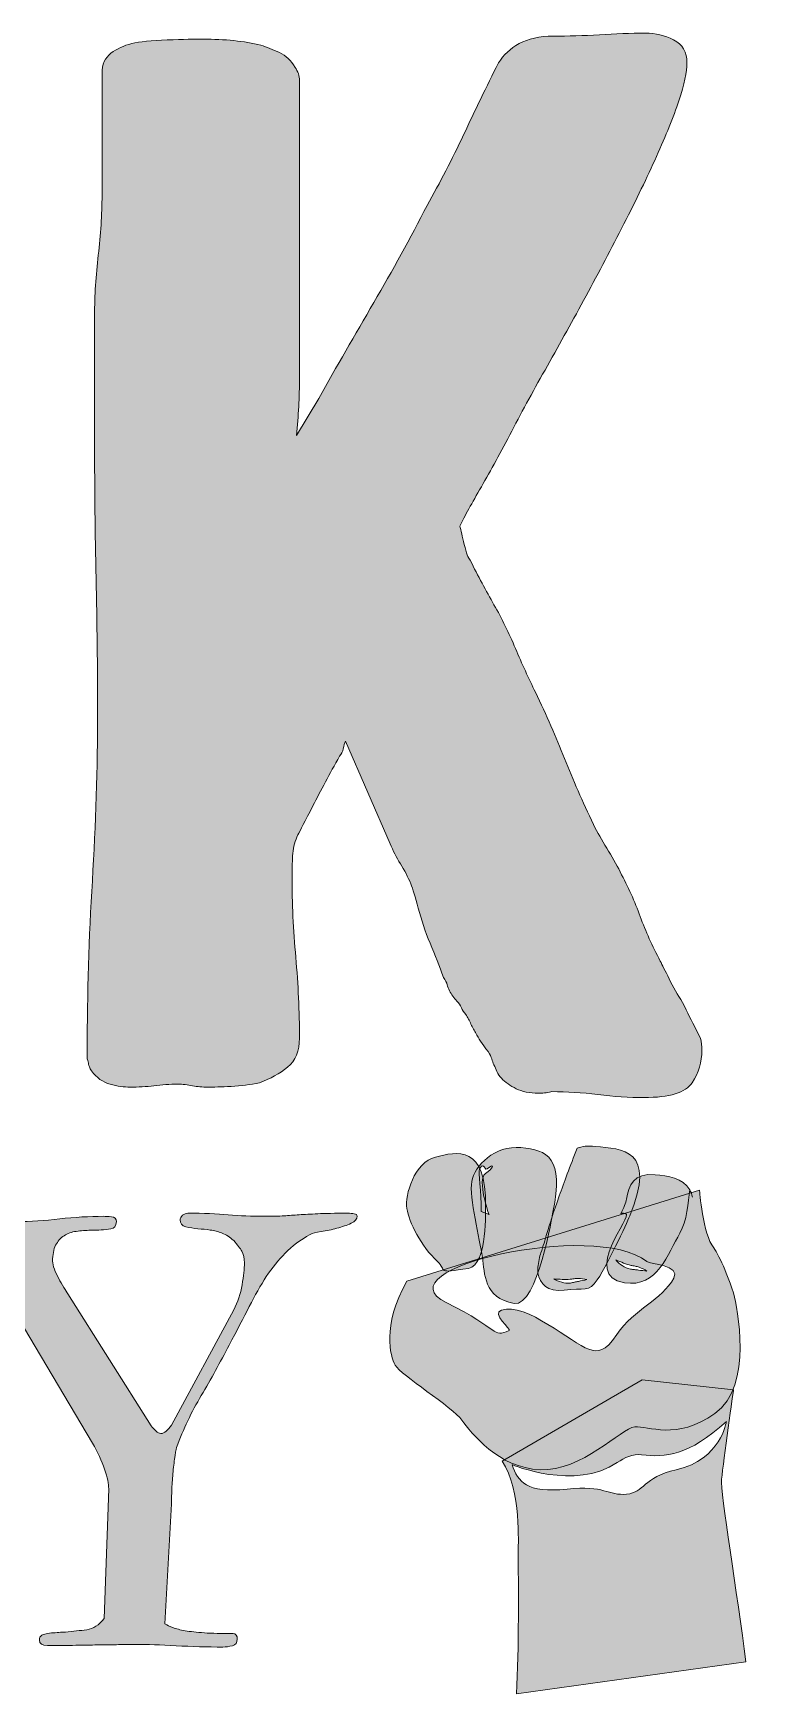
# Model space of a CAD drawing. Header units: inches. Extents: x 97 to 984, y -1026 to -54.
# Drawn here: x 801.2 to 984.4, y -476 to -53.7 of the extents above; entities that cross this region are included whole.
import ezdxf

# ---------------------------------------------------------------- set-up
doc = ezdxf.new("R2010")
doc.units = ezdxf.units.IN
doc.header["$MEASUREMENT"] = 0
doc.layers.add('Layer 1', color=7, linetype='Continuous')

# ---------------------------------------------------------------- blocks, each defined once
blk = doc.blocks.new('block 12')
at = {"layer": 'Layer 1', "lineweight": 0}
for points, knots in [([(959.33, -344), (953.82, -343.46), (952.67, -346.81), (952.02, -350.25), (951.86, -351.08), (951.34, -352.39), (950.63, -353.94), (950.65, -353.91), (950.66, -353.87), (950.68, -353.84), (951.05, -353.8), (951.43, -353.8), (951.81, -353.88), (953.94, -354.3), (940.24, -369.56), (951.54, -371.48), (959.92, -372.9), (962.6, -363.96), (965.62, -358.87), (967.44, -355.8), (967.73, -350.97), (968.12, -347.84), (966.41, -344.77), (962.47, -344.3), (959.33, -344)], [0, 0, 0, 0, 1, 1, 1, 2, 2, 2, 3, 3, 3, 4, 4, 4, 5, 5, 5, 6, 6, 6, 7, 7, 7, 8, 8, 8, 8]), ([(955.12, -368.26), (954.78, -368.22), (954.44, -368.16), (954.09, -368.13), (953.75, -368.09), (953.44, -368.07), (953.02, -368), (952.26, -367.84), (951.58, -367.52), (950.96, -367.12), (950.35, -366.72), (949.79, -366.25), (949.33, -365.67), (950.01, -365.93), (950.66, -366.21), (951.3, -366.47), (951.94, -366.72), (952.58, -366.94), (953.2, -367.08), (953.49, -367.13), (953.88, -367.17), (954.24, -367.25), (954.59, -367.34), (954.95, -367.42), (955.29, -367.54), (955.98, -367.78), (956.64, -368.08), (957.24, -368.5), (956.51, -368.44), (955.81, -368.35), (955.12, -368.26)], [0, 0, 0, 0, 1, 1, 1, 2, 2, 2, 3, 3, 3, 4, 4, 4, 5, 5, 5, 6, 6, 6, 7, 7, 7, 8, 8, 8, 9, 9, 9, 10, 10, 10, 10])]:
    blk.add_open_spline(points, degree=3, knots=knots, dxfattribs=at)
blk = doc.blocks.new('block 11')
at = {"layer": 'Layer 1', "true_color": 0x1f9d48}
h = blk.add_hatch(color=114, dxfattribs=at)
h.dxf.hatch_style = 2
edge = h.paths.add_edge_path()
edge.add_spline(control_points=[(959.33, -344), (953.82, -343.46), (952.67, -346.81), (952.02, -350.25), (951.86, -351.08), (951.34, -352.39), (950.63, -353.94), (950.65, -353.91), (950.66, -353.87), (950.68, -353.84), (951.05, -353.8), (951.43, -353.8), (951.81, -353.88), (953.94, -354.3), (940.24, -369.56), (951.54, -371.48), (959.92, -372.9), (962.6, -363.96), (965.62, -358.87), (967.44, -355.8), (967.73, -350.97), (968.12, -347.84), (966.41, -344.77), (962.47, -344.3), (959.33, -344)], knot_values=[0, 0, 0, 0, 1, 1, 1, 2, 2, 2, 3, 3, 3, 4, 4, 4, 5, 5, 5, 6, 6, 6, 7, 7, 7, 8, 8, 8, 8], degree=3, periodic=1)
edge = h.paths.add_edge_path()
edge.add_spline(control_points=[(955.12, -368.26), (954.78, -368.22), (954.44, -368.16), (954.09, -368.13), (953.75, -368.09), (953.44, -368.07), (953.02, -368), (952.26, -367.84), (951.58, -367.52), (950.96, -367.12), (950.35, -366.72), (949.79, -366.25), (949.33, -365.67), (950.01, -365.93), (950.66, -366.21), (951.3, -366.47), (951.94, -366.72), (952.58, -366.94), (953.2, -367.08), (953.49, -367.13), (953.88, -367.17), (954.24, -367.25), (954.59, -367.34), (954.95, -367.42), (955.29, -367.54), (955.98, -367.78), (956.64, -368.08), (957.24, -368.5), (956.51, -368.44), (955.81, -368.35), (955.12, -368.26)], knot_values=[0, 0, 0, 0, 1, 1, 1, 2, 2, 2, 3, 3, 3, 4, 4, 4, 5, 5, 5, 6, 6, 6, 7, 7, 7, 8, 8, 8, 9, 9, 9, 10, 10, 10, 10], degree=3, periodic=1)
edge = h.paths.add_edge_path()
edge.add_spline(control_points=[(968.81, -349.76), (968.67, -349.03), (968.43, -348.39), (968.12, -347.84), (968.43, -348.39), (968.67, -349.03), (968.81, -349.76)], knot_values=[0, 0, 0, 0, 1, 1, 1, 2, 2, 2, 2], degree=3, periodic=1)
at = {"layer": 'Layer 1', "lineweight": 0}
blk.add_open_spline([(968.81, -349.76), (968.67, -349.03), (968.43, -348.39), (968.12, -347.84), (968.43, -348.39), (968.67, -349.03), (968.81, -349.76)], degree=3, knots=[0, 0, 0, 0, 1, 1, 1, 2, 2, 2, 2], dxfattribs=at)
at = {"layer": 'Layer 1'}
blk.add_blockref('block 12', (0, 0), dxfattribs=at)
blk = doc.blocks.new('block 10')
at = {"layer": 'Layer 1'}
blk.add_blockref('block 11', (0, 0), dxfattribs=at)
blk = doc.blocks.new('block 9')
at = {"layer": 'Layer 1', "true_color": 0x1f9d48}
h = blk.add_hatch(color=114, dxfattribs=at)
h.dxf.hatch_style = 2
edge = h.paths.add_edge_path()
edge.add_spline(control_points=[(916.16, -352.15), (916.16, -352.15), (916.83, -367.01), (911.86, -367.82), (903.46, -369.18), (906.53, -368.44), (903.96, -366.06), (899.78, -362.17), (896.76, -356.07), (896.2, -352.61), (895.64, -349.15), (898.1, -340.88), (903.46, -339.51), (908.81, -338.13), (916.64, -336.35), (916.16, -352.15)], knot_values=[0, 0, 0, 0, 1, 1, 1, 2, 2, 2, 3, 3, 3, 4, 4, 4, 5, 5, 5, 5], degree=3, periodic=1)
h = blk.add_hatch(color=114, dxfattribs=at)
h.dxf.hatch_style = 2
edge = h.paths.add_edge_path()
edge.add_spline(control_points=[(915.44, -365.08), (916.02, -369.13), (915.62, -375.29), (923.5, -376.72), (929.41, -377.8), (933.31, -353.57), (933.31, -353.57), (936.3, -339.64), (931.94, -337.74), (925.21, -337.11), (918.47, -336.48), (913.42, -341.71), (912.69, -345.75), (911.96, -349.78), (914.77, -360.37), (915.44, -365.08)], knot_values=[0, 0, 0, 0, 1, 1, 1, 2, 2, 2, 3, 3, 3, 4, 4, 4, 5, 5, 5, 5], degree=3, periodic=1)
edge = h.paths.add_edge_path()
edge.add_spline(control_points=[(915.08, -353.33), (915.18, -348.24), (914.36, -343.35), (914.66, -342.63), (914.97, -341.91), (915.44, -341.37), (915.86, -341.99), (916.28, -342.61), (916.06, -342.91), (917.22, -342.07), (918.39, -341.23), (918.19, -342.34), (916.16, -343.74), (913.97, -345.25), (917.1, -354.16), (917.1, -354.16), (917.1, -354.16), (915.08, -353.33), (915.08, -353.33)], knot_values=[0, 0, 0, 0, 1, 1, 1, 2, 2, 2, 3, 3, 3, 4, 4, 4, 5, 5, 5, 6, 6, 6, 6], degree=3, periodic=1)
h = blk.add_hatch(color=114, dxfattribs=at)
h.dxf.hatch_style = 2
edge = h.paths.add_edge_path()
edge.add_spline(control_points=[(929.49, -368.99), (930.08, -371.72), (931.87, -373.92), (936.18, -373.36), (941.26, -372.7), (942.47, -374), (944.62, -370.77), (947.71, -366.09), (952.87, -354.5), (952.87, -354.5), (959.88, -337.35), (950.85, -337.49), (944.11, -336.81), (942.18, -336.61), (940.7, -336.8), (939.54, -337.26), (937.67, -341.88), (936.14, -345.98), (934.94, -349.38), (931.75, -358.38), (931.52, -360.43), (930.27, -363.88), (930.11, -364.33), (929.92, -364.82), (929.81, -365.55), (929.58, -367.02), (929.4, -368.28), (929.49, -368.99)], knot_values=[0, 0, 0, 0, 1, 1, 1, 2, 2, 2, 3, 3, 3, 4, 4, 4, 5, 5, 5, 6, 6, 6, 7, 7, 7, 8, 8, 8, 9, 9, 9, 9], degree=3, periodic=1)
edge = h.paths.add_edge_path()
edge.add_spline(control_points=[(933.55, -370.5), (934.29, -370.53), (934.99, -370.59), (935.68, -370.63), (936.37, -370.67), (937.04, -370.68), (937.68, -370.61), (937.96, -370.57), (938.35, -370.49), (938.71, -370.45), (939.08, -370.42), (939.44, -370.39), (939.8, -370.4), (940.53, -370.4), (941.25, -370.48), (941.96, -370.69), (941.25, -370.87), (940.55, -371), (939.87, -371.13), (939.53, -371.2), (939.19, -371.25), (938.85, -371.33), (938.51, -371.4), (938.21, -371.48), (937.79, -371.55), (937.02, -371.64), (936.27, -371.54), (935.56, -371.36), (934.85, -371.17), (934.17, -370.9), (933.55, -370.5)], knot_values=[0, 0, 0, 0, 1, 1, 1, 2, 2, 2, 3, 3, 3, 4, 4, 4, 5, 5, 5, 6, 6, 6, 7, 7, 7, 8, 8, 8, 9, 9, 9, 10, 10, 10, 10], degree=3, periodic=1)
at = {"layer": 'Layer 1', "true_color": 0xea2625}
h = blk.add_hatch(color=20, dxfattribs=at)
h.dxf.hatch_style = 2
edge = h.paths.add_edge_path()
edge.add_spline(control_points=[(893.24, -392.47), (894.48, -394.86), (907.87, -403.11), (910.2, -406.4), (912.54, -409.69), (919.45, -418.57), (930.06, -419.04), (940.67, -419.51), (950.65, -408.47), (954.14, -408.12), (957.63, -407.78), (964.65, -411.74), (974.53, -404.74), (984.4, -397.73), (980.09, -377.33), (979.3, -374.39), (978.51, -371.45), (975.77, -364.57), (974.21, -362.61), (971.46, -359.18), (970.61, -347.94), (970.61, -347.94), (970.61, -347.94), (896.17, -371.05), (896.17, -371.05), (889.77, -382.75), (892, -390.07), (893.24, -392.47)], knot_values=[0, 0, 0, 0, 1, 1, 1, 2, 2, 2, 3, 3, 3, 4, 4, 4, 5, 5, 5, 6, 6, 6, 7, 7, 7, 8, 8, 8, 9, 9, 9, 9], degree=3, periodic=1)
edge = h.paths.add_edge_path()
edge.add_spline(control_points=[(957.19, -366.05), (958.17, -366.84), (965.82, -366.97), (964.06, -370.28), (961.05, -375.94), (954.05, -378.01), (949.57, -384.66), (946.59, -389.09), (944.85, -389.21), (942.48, -388.41), (938.08, -386.93), (926.46, -376.31), (920.3, -378.42), (917.53, -379.37), (922.87, -383.33), (922.2, -383.62), (917.79, -385.58), (920.26, -383.44), (906.23, -376.53), (888.72, -367.91), (944.14, -355.61), (957.19, -366.05)], knot_values=[0, 0, 0, 0, 1, 1, 1, 2, 2, 2, 3, 3, 3, 4, 4, 4, 5, 5, 5, 6, 6, 6, 7, 7, 7, 7], degree=3, periodic=1)
at = {"layer": 'Layer 1', "true_color": 0xfccf0c}
h = blk.add_hatch(color=40, dxfattribs=at)
h.dxf.hatch_style = 2
edge = h.paths.add_edge_path()
edge.add_spline(control_points=[(924.04, -476), (924.04, -476), (982.4, -467.84), (982.4, -467.84), (980.31, -451.1), (975.83, -424.48), (976.2, -421.45), (976.75, -416.87), (979.25, -398.69), (979.25, -398.69), (979.25, -398.69), (956.01, -396.14), (956.01, -396.14), (956.01, -396.14), (920.45, -416.85), (920.45, -416.85), (925.32, -424.02), (924.5, -438.98), (924.5, -438.98), (924.56, -448.27), (924.73, -464.55), (924.04, -476)], knot_values=[0, 0, 0, 0, 1, 1, 1, 2, 2, 2, 3, 3, 3, 4, 4, 4, 5, 5, 5, 6, 6, 6, 7, 7, 7, 7], degree=3, periodic=1)
edge = h.paths.add_edge_path()
edge.add_spline(control_points=[(922.95, -417.74), (922.95, -417.74), (939.05, -424.49), (949.68, -417.2), (951.56, -415.92), (953.63, -414.93), (955.88, -415.22), (961.91, -415.97), (967.8, -415.5), (977.43, -406.74), (977.43, -406.74), (976.11, -416.43), (964.71, -419.04), (956.05, -421.02), (956.68, -424.81), (952.07, -425.25), (947.46, -425.69), (946.37, -422.89), (936.99, -423.93), (926.48, -425.08), (924.55, -422.1), (922.95, -417.74)], knot_values=[0, 0, 0, 0, 1, 1, 1, 2, 2, 2, 3, 3, 3, 4, 4, 4, 5, 5, 5, 6, 6, 6, 7, 7, 7, 7], degree=3, periodic=1)
at = {"layer": 'Layer 1', "lineweight": 0}
for points, knots in [([(916.16, -352.15), (916.16, -352.15), (916.83, -367.01), (911.86, -367.82), (903.46, -369.18), (906.53, -368.44), (903.96, -366.06), (899.78, -362.17), (896.76, -356.07), (896.2, -352.61), (895.64, -349.15), (898.1, -340.88), (903.46, -339.51), (908.81, -338.13), (916.64, -336.35), (916.16, -352.15)], [0, 0, 0, 0, 1, 1, 1, 2, 2, 2, 3, 3, 3, 4, 4, 4, 5, 5, 5, 5]), ([(915.44, -365.08), (916.02, -369.13), (915.62, -375.29), (923.5, -376.72), (929.41, -377.8), (933.31, -353.57), (933.31, -353.57), (936.3, -339.64), (931.94, -337.74), (925.21, -337.11), (918.47, -336.48), (913.42, -341.71), (912.69, -345.75), (911.96, -349.78), (914.77, -360.37), (915.44, -365.08)], [0, 0, 0, 0, 1, 1, 1, 2, 2, 2, 3, 3, 3, 4, 4, 4, 5, 5, 5, 5]), ([(929.49, -368.99), (930.08, -371.72), (931.87, -373.92), (936.18, -373.36), (941.26, -372.7), (942.47, -374), (944.62, -370.77), (947.71, -366.09), (952.87, -354.5), (952.87, -354.5), (959.88, -337.35), (950.85, -337.49), (944.11, -336.81), (942.18, -336.61), (940.7, -336.8), (939.54, -337.26), (937.67, -341.88), (936.14, -345.98), (934.94, -349.38), (931.75, -358.38), (931.52, -360.43), (930.27, -363.88), (930.11, -364.33), (929.92, -364.82), (929.81, -365.55), (929.58, -367.02), (929.4, -368.28), (929.49, -368.99)], [0, 0, 0, 0, 1, 1, 1, 2, 2, 2, 3, 3, 3, 4, 4, 4, 5, 5, 5, 6, 6, 6, 7, 7, 7, 8, 8, 8, 9, 9, 9, 9]), ([(915.08, -353.33), (915.18, -348.24), (914.36, -343.35), (914.66, -342.63), (914.97, -341.91), (915.44, -341.37), (915.86, -341.99), (916.28, -342.61), (916.06, -342.91), (917.22, -342.07), (918.39, -341.23), (918.19, -342.34), (916.16, -343.74), (913.97, -345.25), (917.1, -354.16), (917.1, -354.16), (917.1, -354.16), (915.08, -353.33), (915.08, -353.33)], [0, 0, 0, 0, 1, 1, 1, 2, 2, 2, 3, 3, 3, 4, 4, 4, 5, 5, 5, 6, 6, 6, 6]), ([(893.24, -392.47), (894.48, -394.86), (907.87, -403.11), (910.2, -406.4), (912.54, -409.69), (919.45, -418.57), (930.06, -419.04), (940.67, -419.51), (950.65, -408.47), (954.14, -408.12), (957.63, -407.78), (964.65, -411.74), (974.53, -404.74), (984.4, -397.73), (980.09, -377.33), (979.3, -374.39), (978.51, -371.45), (975.77, -364.57), (974.21, -362.61), (971.46, -359.18), (970.61, -347.94), (970.61, -347.94), (970.61, -347.94), (896.17, -371.05), (896.17, -371.05), (889.77, -382.75), (892, -390.07), (893.24, -392.47)], [0, 0, 0, 0, 1, 1, 1, 2, 2, 2, 3, 3, 3, 4, 4, 4, 5, 5, 5, 6, 6, 6, 7, 7, 7, 8, 8, 8, 9, 9, 9, 9]), ([(957.19, -366.05), (958.17, -366.84), (965.82, -366.97), (964.06, -370.28), (961.05, -375.94), (954.05, -378.01), (949.57, -384.66), (946.59, -389.09), (944.85, -389.21), (942.48, -388.41), (938.08, -386.93), (926.46, -376.31), (920.3, -378.42), (917.53, -379.37), (922.87, -383.33), (922.2, -383.62), (917.79, -385.58), (920.26, -383.44), (906.23, -376.53), (888.72, -367.91), (944.14, -355.61), (957.19, -366.05)], [0, 0, 0, 0, 1, 1, 1, 2, 2, 2, 3, 3, 3, 4, 4, 4, 5, 5, 5, 6, 6, 6, 7, 7, 7, 7]), ([(933.55, -370.5), (934.29, -370.53), (934.99, -370.59), (935.68, -370.63), (936.37, -370.67), (937.04, -370.68), (937.68, -370.61), (937.96, -370.57), (938.35, -370.49), (938.71, -370.45), (939.08, -370.42), (939.44, -370.39), (939.8, -370.4), (940.53, -370.4), (941.25, -370.48), (941.96, -370.69), (941.25, -370.87), (940.55, -371), (939.87, -371.13), (939.53, -371.2), (939.19, -371.25), (938.85, -371.33), (938.51, -371.4), (938.21, -371.48), (937.79, -371.55), (937.02, -371.64), (936.27, -371.54), (935.56, -371.36), (934.85, -371.17), (934.17, -370.9), (933.55, -370.5)], [0, 0, 0, 0, 1, 1, 1, 2, 2, 2, 3, 3, 3, 4, 4, 4, 5, 5, 5, 6, 6, 6, 7, 7, 7, 8, 8, 8, 9, 9, 9, 10, 10, 10, 10]), ([(924.04, -476), (924.04, -476), (982.4, -467.84), (982.4, -467.84), (980.31, -451.1), (975.83, -424.48), (976.2, -421.45), (976.75, -416.87), (979.25, -398.69), (979.25, -398.69), (979.25, -398.69), (956.01, -396.14), (956.01, -396.14), (956.01, -396.14), (920.45, -416.85), (920.45, -416.85), (925.32, -424.02), (924.5, -438.98), (924.5, -438.98), (924.56, -448.27), (924.73, -464.55), (924.04, -476)], [0, 0, 0, 0, 1, 1, 1, 2, 2, 2, 3, 3, 3, 4, 4, 4, 5, 5, 5, 6, 6, 6, 7, 7, 7, 7]), ([(922.95, -417.74), (922.95, -417.74), (939.05, -424.49), (949.68, -417.2), (951.56, -415.92), (953.63, -414.93), (955.88, -415.22), (961.91, -415.97), (967.8, -415.5), (977.43, -406.74), (977.43, -406.74), (976.11, -416.43), (964.71, -419.04), (956.05, -421.02), (956.68, -424.81), (952.07, -425.25), (947.46, -425.69), (946.37, -422.89), (936.99, -423.93), (926.48, -425.08), (924.55, -422.1), (922.95, -417.74)], [0, 0, 0, 0, 1, 1, 1, 2, 2, 2, 3, 3, 3, 4, 4, 4, 5, 5, 5, 6, 6, 6, 7, 7, 7, 7])]:
    blk.add_open_spline(points, degree=3, knots=knots, dxfattribs=at)
at = {"layer": 'Layer 1'}
blk.add_blockref('block 10', (0, 0), dxfattribs=at)
blk = doc.blocks.new('block 13')
at = {"layer": 'Layer 1', "true_color": 0xea2625}
h = blk.add_hatch(color=20, dxfattribs=at)
h.dxf.hatch_style = 2
edge = h.paths.add_edge_path()
edge.add_spline(control_points=[(909.67, -179.06), (909.92, -180.07), (910.29, -181.65), (910.8, -183.78), (911.3, -185.92), (911.8, -187.24), (912.31, -187.75), (913.31, -189.76), (914.32, -191.71), (915.33, -193.6), (916.33, -195.48), (917.34, -197.31), (918.35, -199.07), (920.36, -202.6), (922.18, -206.31), (923.82, -210.21), (925.46, -214.11), (927.16, -217.82), (928.92, -221.34), (931.69, -227.13), (934.14, -232.73), (936.28, -238.14), (938.42, -243.56), (940.87, -249.15), (943.64, -254.94), (944.64, -256.95), (945.78, -258.97), (947.04, -260.98), (948.29, -262.99), (949.43, -265.01), (950.44, -267.02), (952.45, -270.79), (954.15, -274.57), (955.53, -278.34), (956.91, -282.12), (958.61, -285.89), (960.63, -289.67), (961.13, -290.68), (961.88, -292.18), (962.89, -294.2), (963.89, -296.21), (965.03, -298.22), (966.29, -300.24), (967.55, -302.75), (968.68, -305.02), (969.69, -307.03), (969.69, -307.03), (970.82, -309.3), (970.82, -309.3), (971.07, -310.3), (971.2, -311.31), (971.2, -312.31), (971.2, -315.34), (970.38, -318.11), (968.74, -320.62), (967.1, -323.14), (963.02, -324.39), (956.48, -324.39), (952.7, -324.39), (948.8, -324.15), (944.77, -323.64), (940.75, -323.14), (936.85, -322.88), (933.07, -322.88), (932.32, -323.14), (931.18, -323.26), (929.67, -323.26), (927.41, -323.26), (925.52, -322.88), (924.01, -322.13), (922.5, -321.38), (921.24, -320.5), (920.24, -319.49), (919.73, -318.99), (919.35, -318.42), (919.1, -317.79), (918.85, -317.16), (918.6, -316.6), (918.35, -316.09), (918.1, -315.59), (917.91, -315.09), (917.78, -314.58), (917.65, -314.08), (917.34, -313.45), (916.84, -312.69), (915.33, -310.68), (914.32, -309.17), (913.82, -308.16), (913.31, -307.41), (912.88, -306.59), (912.5, -305.71), (912.12, -304.83), (911.68, -304.01), (911.18, -303.26), (910.67, -302.75), (910.29, -302.19), (910.05, -301.56), (909.79, -300.93), (909.41, -300.37), (908.91, -299.86), (908.16, -299.1), (907.53, -298.22), (907.03, -297.22), (906.77, -296.72), (906.58, -296.21), (906.46, -295.71), (906.33, -295.2), (906.02, -294.57), (905.51, -293.82), (904.51, -291.05), (903.37, -288.16), (902.12, -285.14), (900.86, -282.12), (899.85, -279.16), (899.1, -276.27), (898.34, -273.38), (897.71, -271.3), (897.21, -270.04), (896.46, -268.28), (895.57, -266.58), (894.57, -264.94), (893.56, -263.31), (892.68, -261.61), (891.93, -259.84), (891.93, -259.84), (880.6, -233.8), (880.6, -233.8), (880.35, -234.31), (880.16, -234.93), (880.04, -235.69), (879.91, -236.44), (879.59, -237.07), (879.09, -237.57), (876.57, -242.1), (874.31, -246.32), (872.3, -250.22), (870.28, -254.12), (869.02, -256.58), (868.52, -257.58), (867.77, -259.09), (867.33, -260.67), (867.2, -262.3), (867.07, -263.94), (867.01, -265.88), (867.01, -268.15), (867.01, -274.94), (867.33, -281.8), (867.96, -288.72), (868.58, -295.65), (868.9, -302.5), (868.9, -309.3), (868.9, -312.57), (867.89, -315.02), (865.88, -316.66), (863.86, -318.3), (861.47, -319.62), (858.71, -320.62), (856.44, -321.13), (854.05, -321.44), (851.54, -321.56), (849.02, -321.69), (847, -321.75), (845.5, -321.75), (844.23, -321.75), (842.98, -321.63), (841.72, -321.38), (840.46, -321.13), (839.2, -321), (837.95, -321), (835.93, -321), (833.92, -321.13), (831.91, -321.38), (829.89, -321.63), (827.88, -321.75), (825.87, -321.75), (824.36, -321.75), (822.66, -321.5), (820.77, -321), (818.88, -320.5), (817.31, -319.36), (816.05, -317.6), (815.54, -316.84), (815.3, -316.28), (815.3, -315.9), (815.3, -315.52), (815.17, -315.09), (814.92, -314.58), (814.92, -314.58), (814.92, -312.31), (814.92, -312.31), (814.92, -297.97), (815.36, -283.63), (816.24, -269.28), (817.12, -254.94), (817.56, -240.59), (817.56, -226.25), (817.56, -214.93), (817.43, -203.6), (817.19, -192.28), (816.93, -180.95), (816.81, -169.63), (816.81, -158.3), (816.81, -158.3), (816.81, -125.46), (816.81, -125.46), (816.81, -120.43), (817.12, -115.34), (817.75, -110.17), (818.38, -105.02), (818.7, -99.92), (818.7, -94.89), (818.7, -94.89), (818.7, -66.95), (818.7, -66.95), (818.7, -66.95), (818.7, -63.93), (818.7, -63.93), (818.7, -61.67), (819.45, -59.97), (820.96, -58.84), (822.47, -57.7), (824.23, -56.89), (826.24, -56.38), (828.26, -55.88), (831.27, -55.57), (835.3, -55.44), (839.33, -55.31), (842.35, -55.25), (844.36, -55.25), (849.9, -55.25), (854.8, -55.76), (859.08, -56.76), (860.6, -57.27), (862.16, -57.89), (863.8, -58.65), (865.44, -59.4), (866.76, -60.66), (867.77, -62.42), (868.52, -63.43), (868.9, -64.56), (868.9, -65.82), (868.9, -65.82), (868.9, -68.46), (868.9, -68.46), (868.9, -68.46), (868.9, -141.32), (868.9, -141.32), (868.9, -143.83), (868.83, -146.29), (868.71, -148.68), (868.58, -151.07), (868.39, -153.53), (868.14, -156.04), (868.14, -156.04), (873.81, -146.6), (873.81, -146.6), (878.34, -138.55), (882.99, -130.43), (887.78, -122.25), (892.55, -114.08), (897.08, -105.83), (901.36, -97.53), (904.63, -91.74), (907.72, -85.77), (910.61, -79.6), (913.5, -73.43), (916.46, -67.33), (919.48, -61.29), (920.74, -59.28), (922.5, -57.65), (924.77, -56.38), (927.03, -55.13), (929.92, -54.5), (933.45, -54.5), (937.22, -54.5), (941.12, -54.37), (945.15, -54.12), (949.17, -53.87), (953.08, -53.74), (956.85, -53.74), (959.37, -53.74), (961.76, -54.31), (964.02, -55.44), (966.29, -56.57), (967.42, -58.52), (967.42, -61.29), (967.42, -63.56), (966.73, -66.76), (965.35, -70.92), (963.96, -75.07), (962.07, -79.79), (959.68, -85.07), (957.29, -90.36), (954.52, -96.08), (951.38, -102.25), (948.23, -108.42), (945.02, -114.51), (941.75, -120.55), (938.48, -126.59), (935.21, -132.51), (931.94, -138.3), (928.67, -144.09), (925.65, -149.62), (922.88, -154.91), (920.11, -160.19), (917.53, -164.91), (915.14, -169.06), (912.75, -173.21), (910.92, -176.55), (909.67, -179.06)], knot_values=[0, 0, 0, 0, 1, 1, 1, 2, 2, 2, 3, 3, 3, 4, 4, 4, 5, 5, 5, 6, 6, 6, 7, 7, 7, 8, 8, 8, 9, 9, 9, 10, 10, 10, 11, 11, 11, 12, 12, 12, 13, 13, 13, 14, 14, 14, 15, 15, 15, 16, 16, 16, 17, 17, 17, 18, 18, 18, 19, 19, 19, 20, 20, 20, 21, 21, 21, 22, 22, 22, 23, 23, 23, 24, 24, 24, 25, 25, 25, 26, 26, 26, 27, 27, 27, 28, 28, 28, 29, 29, 29, 30, 30, 30, 31, 31, 31, 32, 32, 32, 33, 33, 33, 34, 34, 34, 35, 35, 35, 36, 36, 36, 37, 37, 37, 38, 38, 38, 39, 39, 39, 40, 40, 40, 41, 41, 41, 42, 42, 42, 43, 43, 43, 44, 44, 44, 45, 45, 45, 46, 46, 46, 47, 47, 47, 48, 48, 48, 49, 49, 49, 50, 50, 50, 51, 51, 51, 52, 52, 52, 53, 53, 53, 54, 54, 54, 55, 55, 55, 56, 56, 56, 57, 57, 57, 58, 58, 58, 59, 59, 59, 60, 60, 60, 61, 61, 61, 62, 62, 62, 63, 63, 63, 64, 64, 64, 65, 65, 65, 66, 66, 66, 67, 67, 67, 68, 68, 68, 69, 69, 69, 70, 70, 70, 71, 71, 71, 72, 72, 72, 73, 73, 73, 74, 74, 74, 75, 75, 75, 76, 76, 76, 77, 77, 77, 78, 78, 78, 79, 79, 79, 80, 80, 80, 81, 81, 81, 82, 82, 82, 83, 83, 83, 84, 84, 84, 85, 85, 85, 86, 86, 86, 87, 87, 87, 88, 88, 88, 89, 89, 89, 90, 90, 90, 91, 91, 91, 92, 92, 92, 93, 93, 93, 94, 94, 94, 95, 95, 95, 96, 96, 96, 97, 97, 97, 98, 98, 98, 99, 99, 99, 100, 100, 100, 101, 101, 101, 102, 102, 102, 103, 103, 103, 103], degree=3, periodic=1)
at = {"layer": 'Layer 1', "lineweight": 0}
blk.add_open_spline([(909.67, -179.06), (909.92, -180.07), (910.29, -181.65), (910.8, -183.78), (911.3, -185.92), (911.8, -187.24), (912.31, -187.75), (913.31, -189.76), (914.32, -191.71), (915.33, -193.6), (916.33, -195.48), (917.34, -197.31), (918.35, -199.07), (920.36, -202.6), (922.18, -206.31), (923.82, -210.21), (925.46, -214.11), (927.16, -217.82), (928.92, -221.34), (931.69, -227.13), (934.14, -232.73), (936.28, -238.14), (938.42, -243.56), (940.87, -249.15), (943.64, -254.94), (944.64, -256.95), (945.78, -258.97), (947.04, -260.98), (948.29, -262.99), (949.43, -265.01), (950.44, -267.02), (952.45, -270.79), (954.15, -274.57), (955.53, -278.34), (956.91, -282.12), (958.61, -285.89), (960.63, -289.67), (961.13, -290.68), (961.88, -292.18), (962.89, -294.2), (963.89, -296.21), (965.03, -298.22), (966.29, -300.24), (967.55, -302.75), (968.68, -305.02), (969.69, -307.03), (969.69, -307.03), (970.82, -309.3), (970.82, -309.3), (971.07, -310.3), (971.2, -311.31), (971.2, -312.31), (971.2, -315.34), (970.38, -318.11), (968.74, -320.62), (967.1, -323.14), (963.02, -324.39), (956.48, -324.39), (952.7, -324.39), (948.8, -324.15), (944.77, -323.64), (940.75, -323.14), (936.85, -322.88), (933.07, -322.88), (932.32, -323.14), (931.18, -323.26), (929.67, -323.26), (927.41, -323.26), (925.52, -322.88), (924.01, -322.13), (922.5, -321.38), (921.24, -320.5), (920.24, -319.49), (919.73, -318.99), (919.35, -318.42), (919.1, -317.79), (918.85, -317.16), (918.6, -316.6), (918.35, -316.09), (918.1, -315.59), (917.91, -315.09), (917.78, -314.58), (917.65, -314.08), (917.34, -313.45), (916.84, -312.69), (915.33, -310.68), (914.32, -309.17), (913.82, -308.16), (913.31, -307.41), (912.88, -306.59), (912.5, -305.71), (912.12, -304.83), (911.68, -304.01), (911.18, -303.26), (910.67, -302.75), (910.29, -302.19), (910.05, -301.56), (909.79, -300.93), (909.41, -300.37), (908.91, -299.86), (908.16, -299.1), (907.53, -298.22), (907.03, -297.22), (906.77, -296.72), (906.58, -296.21), (906.46, -295.71), (906.33, -295.2), (906.02, -294.57), (905.51, -293.82), (904.51, -291.05), (903.37, -288.16), (902.12, -285.14), (900.86, -282.12), (899.85, -279.16), (899.1, -276.27), (898.34, -273.38), (897.71, -271.3), (897.21, -270.04), (896.46, -268.28), (895.57, -266.58), (894.57, -264.94), (893.56, -263.31), (892.68, -261.61), (891.93, -259.84), (891.93, -259.84), (880.6, -233.8), (880.6, -233.8), (880.35, -234.31), (880.16, -234.93), (880.04, -235.69), (879.91, -236.44), (879.59, -237.07), (879.09, -237.57), (876.57, -242.1), (874.31, -246.32), (872.3, -250.22), (870.28, -254.12), (869.02, -256.58), (868.52, -257.58), (867.77, -259.09), (867.33, -260.67), (867.2, -262.3), (867.07, -263.94), (867.01, -265.88), (867.01, -268.15), (867.01, -274.94), (867.33, -281.8), (867.96, -288.72), (868.58, -295.65), (868.9, -302.5), (868.9, -309.3), (868.9, -312.57), (867.89, -315.02), (865.88, -316.66), (863.86, -318.3), (861.47, -319.62), (858.71, -320.62), (856.44, -321.13), (854.05, -321.44), (851.54, -321.56), (849.02, -321.69), (847, -321.75), (845.5, -321.75), (844.23, -321.75), (842.98, -321.63), (841.72, -321.38), (840.46, -321.13), (839.2, -321), (837.95, -321), (835.93, -321), (833.92, -321.13), (831.91, -321.38), (829.89, -321.63), (827.88, -321.75), (825.87, -321.75), (824.36, -321.75), (822.66, -321.5), (820.77, -321), (818.88, -320.5), (817.31, -319.36), (816.05, -317.6), (815.54, -316.84), (815.3, -316.28), (815.3, -315.9), (815.3, -315.52), (815.17, -315.09), (814.92, -314.58), (814.92, -314.58), (814.92, -312.31), (814.92, -312.31), (814.92, -297.97), (815.36, -283.63), (816.24, -269.28), (817.12, -254.94), (817.56, -240.59), (817.56, -226.25), (817.56, -214.93), (817.43, -203.6), (817.19, -192.28), (816.93, -180.95), (816.81, -169.63), (816.81, -158.3), (816.81, -158.3), (816.81, -125.46), (816.81, -125.46), (816.81, -120.43), (817.12, -115.34), (817.75, -110.17), (818.38, -105.02), (818.7, -99.92), (818.7, -94.89), (818.7, -94.89), (818.7, -66.95), (818.7, -66.95), (818.7, -66.95), (818.7, -63.93), (818.7, -63.93), (818.7, -61.67), (819.45, -59.97), (820.96, -58.84), (822.47, -57.7), (824.23, -56.89), (826.24, -56.38), (828.26, -55.88), (831.27, -55.57), (835.3, -55.44), (839.33, -55.31), (842.35, -55.25), (844.36, -55.25), (849.9, -55.25), (854.8, -55.76), (859.08, -56.76), (860.6, -57.27), (862.16, -57.89), (863.8, -58.65), (865.44, -59.4), (866.76, -60.66), (867.77, -62.42), (868.52, -63.43), (868.9, -64.56), (868.9, -65.82), (868.9, -65.82), (868.9, -68.46), (868.9, -68.46), (868.9, -68.46), (868.9, -141.32), (868.9, -141.32), (868.9, -143.83), (868.83, -146.29), (868.71, -148.68), (868.58, -151.07), (868.39, -153.53), (868.14, -156.04), (868.14, -156.04), (873.81, -146.6), (873.81, -146.6), (878.34, -138.55), (882.99, -130.43), (887.78, -122.25), (892.55, -114.08), (897.08, -105.83), (901.36, -97.53), (904.63, -91.74), (907.72, -85.77), (910.61, -79.6), (913.5, -73.43), (916.46, -67.33), (919.48, -61.29), (920.74, -59.28), (922.5, -57.65), (924.77, -56.38), (927.03, -55.13), (929.92, -54.5), (933.45, -54.5), (937.22, -54.5), (941.12, -54.37), (945.15, -54.12), (949.17, -53.87), (953.08, -53.74), (956.85, -53.74), (959.37, -53.74), (961.76, -54.31), (964.02, -55.44), (966.29, -56.57), (967.42, -58.52), (967.42, -61.29), (967.42, -63.56), (966.73, -66.76), (965.35, -70.92), (963.96, -75.07), (962.07, -79.79), (959.68, -85.07), (957.29, -90.36), (954.52, -96.08), (951.38, -102.25), (948.23, -108.42), (945.02, -114.51), (941.75, -120.55), (938.48, -126.59), (935.21, -132.51), (931.94, -138.3), (928.67, -144.09), (925.65, -149.62), (922.88, -154.91), (920.11, -160.19), (917.53, -164.91), (915.14, -169.06), (912.75, -173.21), (910.92, -176.55), (909.67, -179.06)], degree=3, knots=[0, 0, 0, 0, 1, 1, 1, 2, 2, 2, 3, 3, 3, 4, 4, 4, 5, 5, 5, 6, 6, 6, 7, 7, 7, 8, 8, 8, 9, 9, 9, 10, 10, 10, 11, 11, 11, 12, 12, 12, 13, 13, 13, 14, 14, 14, 15, 15, 15, 16, 16, 16, 17, 17, 17, 18, 18, 18, 19, 19, 19, 20, 20, 20, 21, 21, 21, 22, 22, 22, 23, 23, 23, 24, 24, 24, 25, 25, 25, 26, 26, 26, 27, 27, 27, 28, 28, 28, 29, 29, 29, 30, 30, 30, 31, 31, 31, 32, 32, 32, 33, 33, 33, 34, 34, 34, 35, 35, 35, 36, 36, 36, 37, 37, 37, 38, 38, 38, 39, 39, 39, 40, 40, 40, 41, 41, 41, 42, 42, 42, 43, 43, 43, 44, 44, 44, 45, 45, 45, 46, 46, 46, 47, 47, 47, 48, 48, 48, 49, 49, 49, 50, 50, 50, 51, 51, 51, 52, 52, 52, 53, 53, 53, 54, 54, 54, 55, 55, 55, 56, 56, 56, 57, 57, 57, 58, 58, 58, 59, 59, 59, 60, 60, 60, 61, 61, 61, 62, 62, 62, 63, 63, 63, 64, 64, 64, 65, 65, 65, 66, 66, 66, 67, 67, 67, 68, 68, 68, 69, 69, 69, 70, 70, 70, 71, 71, 71, 72, 72, 72, 73, 73, 73, 74, 74, 74, 75, 75, 75, 76, 76, 76, 77, 77, 77, 78, 78, 78, 79, 79, 79, 80, 80, 80, 81, 81, 81, 82, 82, 82, 83, 83, 83, 84, 84, 84, 85, 85, 85, 86, 86, 86, 87, 87, 87, 88, 88, 88, 89, 89, 89, 90, 90, 90, 91, 91, 91, 92, 92, 92, 93, 93, 93, 94, 94, 94, 95, 95, 95, 96, 96, 96, 97, 97, 97, 98, 98, 98, 99, 99, 99, 100, 100, 100, 101, 101, 101, 102, 102, 102, 103, 103, 103, 103], dxfattribs=at)
blk = doc.blocks.new('block 15')
at = {"layer": 'Layer 1', "true_color": 0x1f9d48}
h = blk.add_hatch(color=114, dxfattribs=at)
h.dxf.hatch_style = 2
edge = h.paths.add_edge_path()
edge.add_spline(control_points=[(834.66, -458.2), (835.27, -458.55), (835.96, -458.88), (836.74, -459.18), (837.52, -459.49), (838.55, -459.75), (839.85, -459.97), (841.15, -460.19), (842.77, -460.37), (844.71, -460.5), (846.66, -460.63), (849.1, -460.7), (852.04, -460.7), (852.73, -460.7), (853.08, -461.18), (853.08, -462.14), (853.08, -463.02), (852.67, -463.56), (851.85, -463.79), (851.02, -464), (850.23, -464.11), (849.45, -464.11), (845.47, -464.11), (841.49, -464), (837.52, -463.79), (833.54, -463.56), (830.17, -463.46), (827.4, -463.46), (825.41, -463.46), (823.72, -463.48), (822.34, -463.52), (820.96, -463.56), (819.53, -463.59), (818.06, -463.59), (816.59, -463.59), (814.84, -463.61), (812.81, -463.65), (810.78, -463.7), (808.12, -463.72), (804.83, -463.72), (803.45, -463.72), (802.76, -463.28), (802.76, -462.4), (802.76, -461.79), (802.97, -461.35), (803.41, -461.09), (803.58, -461), (803.95, -460.89), (804.51, -460.76), (805.07, -460.63), (805.68, -460.54), (806.32, -460.5), (806.97, -460.45), (807.58, -460.41), (808.14, -460.37), (808.7, -460.32), (809.11, -460.3), (809.37, -460.3), (811.36, -460.13), (813.18, -459.93), (814.82, -459.71), (816.46, -459.49), (817.93, -458.55), (819.23, -456.88), (819.23, -456.88), (820.4, -423.88), (820.4, -423.88), (820.4, -422.66), (820.05, -420.99), (819.36, -418.89), (818.66, -416.78), (817.63, -414.59), (816.25, -412.31), (816.25, -412.31), (793.03, -373.13), (793.03, -373.13), (791.73, -370.85), (790.29, -368.62), (788.69, -366.43), (787.09, -364.24), (785.12, -362.39), (782.79, -360.9), (782.18, -360.55), (781.25, -360.2), (780, -359.85), (778.74, -359.5), (777.47, -359.11), (776.17, -358.67), (774.87, -358.23), (773.73, -357.77), (772.73, -357.29), (771.74, -356.81), (771.24, -356.26), (771.24, -355.64), (771.24, -355.29), (771.63, -355.03), (772.41, -354.86), (773.19, -354.68), (773.79, -354.59), (774.22, -354.59), (774.22, -354.59), (775.26, -354.59), (775.26, -354.59), (776.3, -354.59), (777.27, -354.66), (778.18, -354.79), (779.09, -354.92), (780.23, -355.08), (781.62, -355.25), (784.12, -355.6), (786.68, -355.8), (789.27, -355.84), (791.86, -355.89), (794.46, -355.91), (797.05, -355.91), (800.51, -355.91), (804.14, -355.69), (807.94, -355.25), (811.75, -354.81), (815.47, -354.59), (819.1, -354.59), (819.62, -354.59), (820.29, -354.64), (821.11, -354.72), (821.93, -354.81), (822.34, -355.21), (822.34, -355.91), (822.34, -357.05), (821.86, -357.66), (820.91, -357.75), (819.36, -358.01), (817.67, -358.14), (815.86, -358.14), (814.56, -358.14), (813.33, -358.23), (812.16, -358.41), (810.99, -358.58), (809.96, -358.95), (809.05, -359.52), (808.14, -360.09), (807.43, -360.9), (806.91, -361.96), (806.39, -363.01), (806.13, -364.37), (806.13, -366.03), (806.13, -366.56), (806.28, -367.21), (806.58, -368), (806.89, -368.79), (807.25, -369.58), (807.69, -370.37), (808.12, -371.16), (808.55, -371.93), (808.98, -372.67), (809.42, -373.42), (809.76, -373.97), (810.02, -374.31), (810.02, -374.31), (831.16, -407.84), (831.16, -407.84), (831.5, -408.28), (831.92, -408.72), (832.39, -409.16), (832.87, -409.6), (833.28, -409.81), (833.62, -409.81), (834.06, -409.81), (834.51, -409.62), (834.99, -409.22), (835.46, -408.83), (835.91, -408.32), (836.35, -407.71), (836.35, -407.71), (852.17, -378.39), (852.17, -378.39), (853.21, -376.37), (853.92, -374.25), (854.31, -372.01), (854.7, -369.78), (854.89, -367.92), (854.89, -366.43), (854.89, -365.2), (854.68, -364.21), (854.25, -363.47), (853.81, -362.72), (853.12, -361.82), (852.17, -360.77), (851.22, -359.9), (850.25, -359.26), (849.25, -358.87), (848.26, -358.47), (847.24, -358.21), (846.2, -358.08), (845.17, -357.94), (844.13, -357.84), (843.09, -357.75), (842.06, -357.66), (841.02, -357.48), (839.98, -357.22), (839.03, -356.96), (838.55, -356.39), (838.55, -355.51), (838.55, -355.08), (838.77, -354.68), (839.2, -354.33), (839.63, -353.98), (840.06, -353.8), (840.5, -353.8), (844.47, -353.8), (847.91, -353.94), (850.81, -354.2), (853.71, -354.46), (856.79, -354.59), (860.08, -354.59), (862.07, -354.59), (863.69, -354.55), (864.95, -354.46), (866.2, -354.37), (867.49, -354.29), (868.84, -354.2), (870.18, -354.11), (871.75, -354.02), (873.57, -353.94), (875.39, -353.85), (877.89, -353.8), (881.09, -353.8), (881.78, -353.8), (882.37, -353.85), (882.84, -353.94), (883.32, -354.02), (883.56, -354.24), (883.56, -354.59), (883.56, -355.29), (883.04, -355.89), (882, -356.37), (880.96, -356.85), (879.77, -357.27), (878.43, -357.62), (877.09, -357.97), (875.75, -358.25), (874.41, -358.47), (873.07, -358.69), (872.14, -358.93), (871.62, -359.19), (869.12, -360.6), (867, -362.18), (865.27, -363.93), (863.54, -365.68), (861.94, -367.67), (860.47, -369.91), (859, -372.15), (857.55, -374.69), (856.13, -377.54), (854.7, -380.38), (852.99, -383.65), (851, -387.33), (848.75, -391.71), (846.4, -395.99), (843.94, -400.15), (841.47, -404.31), (839.37, -408.72), (837.64, -413.36), (837.47, -413.98), (837.3, -414.96), (837.13, -416.32), (836.95, -417.68), (836.8, -419.1), (836.67, -420.59), (836.54, -422.09), (836.46, -423.51), (836.41, -424.87), (836.37, -426.23), (836.35, -427.17), (836.35, -427.69), (836.35, -427.69), (834.66, -458.2), (834.66, -458.2)], knot_values=[0, 0, 0, 0, 1, 1, 1, 2, 2, 2, 3, 3, 3, 4, 4, 4, 5, 5, 5, 6, 6, 6, 7, 7, 7, 8, 8, 8, 9, 9, 9, 10, 10, 10, 11, 11, 11, 12, 12, 12, 13, 13, 13, 14, 14, 14, 15, 15, 15, 16, 16, 16, 17, 17, 17, 18, 18, 18, 19, 19, 19, 20, 20, 20, 21, 21, 21, 22, 22, 22, 23, 23, 23, 24, 24, 24, 25, 25, 25, 26, 26, 26, 27, 27, 27, 28, 28, 28, 29, 29, 29, 30, 30, 30, 31, 31, 31, 32, 32, 32, 33, 33, 33, 34, 34, 34, 35, 35, 35, 36, 36, 36, 37, 37, 37, 38, 38, 38, 39, 39, 39, 40, 40, 40, 41, 41, 41, 42, 42, 42, 43, 43, 43, 44, 44, 44, 45, 45, 45, 46, 46, 46, 47, 47, 47, 48, 48, 48, 49, 49, 49, 50, 50, 50, 51, 51, 51, 52, 52, 52, 53, 53, 53, 54, 54, 54, 55, 55, 55, 56, 56, 56, 57, 57, 57, 58, 58, 58, 59, 59, 59, 60, 60, 60, 61, 61, 61, 62, 62, 62, 63, 63, 63, 64, 64, 64, 65, 65, 65, 66, 66, 66, 67, 67, 67, 68, 68, 68, 69, 69, 69, 70, 70, 70, 71, 71, 71, 72, 72, 72, 73, 73, 73, 74, 74, 74, 75, 75, 75, 76, 76, 76, 77, 77, 77, 78, 78, 78, 79, 79, 79, 80, 80, 80, 81, 81, 81, 82, 82, 82, 83, 83, 83, 84, 84, 84, 85, 85, 85, 86, 86, 86, 87, 87, 87, 88, 88, 88, 89, 89, 89, 90, 90, 90, 91, 91, 91, 92, 92, 92, 92], degree=3, periodic=1)
at = {"layer": 'Layer 1', "lineweight": 0}
blk.add_open_spline([(834.66, -458.2), (835.27, -458.55), (835.96, -458.88), (836.74, -459.18), (837.52, -459.49), (838.55, -459.75), (839.85, -459.97), (841.15, -460.19), (842.77, -460.37), (844.71, -460.5), (846.66, -460.63), (849.1, -460.7), (852.04, -460.7), (852.73, -460.7), (853.08, -461.18), (853.08, -462.14), (853.08, -463.02), (852.67, -463.56), (851.85, -463.79), (851.02, -464), (850.23, -464.11), (849.45, -464.11), (845.47, -464.11), (841.49, -464), (837.52, -463.79), (833.54, -463.56), (830.17, -463.46), (827.4, -463.46), (825.41, -463.46), (823.72, -463.48), (822.34, -463.52), (820.96, -463.56), (819.53, -463.59), (818.06, -463.59), (816.59, -463.59), (814.84, -463.61), (812.81, -463.65), (810.78, -463.7), (808.12, -463.72), (804.83, -463.72), (803.45, -463.72), (802.76, -463.28), (802.76, -462.4), (802.76, -461.79), (802.97, -461.35), (803.41, -461.09), (803.58, -461), (803.95, -460.89), (804.51, -460.76), (805.07, -460.63), (805.68, -460.54), (806.32, -460.5), (806.97, -460.45), (807.58, -460.41), (808.14, -460.37), (808.7, -460.32), (809.11, -460.3), (809.37, -460.3), (811.36, -460.13), (813.18, -459.93), (814.82, -459.71), (816.46, -459.49), (817.93, -458.55), (819.23, -456.88), (819.23, -456.88), (820.4, -423.88), (820.4, -423.88), (820.4, -422.66), (820.05, -420.99), (819.36, -418.89), (818.66, -416.78), (817.63, -414.59), (816.25, -412.31), (816.25, -412.31), (793.03, -373.13), (793.03, -373.13), (791.73, -370.85), (790.29, -368.62), (788.69, -366.43), (787.09, -364.24), (785.12, -362.39), (782.79, -360.9), (782.18, -360.55), (781.25, -360.2), (780, -359.85), (778.74, -359.5), (777.47, -359.11), (776.17, -358.67), (774.87, -358.23), (773.73, -357.77), (772.73, -357.29), (771.74, -356.81), (771.24, -356.26), (771.24, -355.64), (771.24, -355.29), (771.63, -355.03), (772.41, -354.86), (773.19, -354.68), (773.79, -354.59), (774.22, -354.59), (774.22, -354.59), (775.26, -354.59), (775.26, -354.59), (776.3, -354.59), (777.27, -354.66), (778.18, -354.79), (779.09, -354.92), (780.23, -355.08), (781.62, -355.25), (784.12, -355.6), (786.68, -355.8), (789.27, -355.84), (791.86, -355.89), (794.46, -355.91), (797.05, -355.91), (800.51, -355.91), (804.14, -355.69), (807.94, -355.25), (811.75, -354.81), (815.47, -354.59), (819.1, -354.59), (819.62, -354.59), (820.29, -354.64), (821.11, -354.72), (821.93, -354.81), (822.34, -355.21), (822.34, -355.91), (822.34, -357.05), (821.86, -357.66), (820.91, -357.75), (819.36, -358.01), (817.67, -358.14), (815.86, -358.14), (814.56, -358.14), (813.33, -358.23), (812.16, -358.41), (810.99, -358.58), (809.96, -358.95), (809.05, -359.52), (808.14, -360.09), (807.43, -360.9), (806.91, -361.96), (806.39, -363.01), (806.13, -364.37), (806.13, -366.03), (806.13, -366.56), (806.28, -367.21), (806.58, -368), (806.89, -368.79), (807.25, -369.58), (807.69, -370.37), (808.12, -371.16), (808.55, -371.93), (808.98, -372.67), (809.42, -373.42), (809.76, -373.97), (810.02, -374.31), (810.02, -374.31), (831.16, -407.84), (831.16, -407.84), (831.5, -408.28), (831.92, -408.72), (832.39, -409.16), (832.87, -409.6), (833.28, -409.81), (833.62, -409.81), (834.06, -409.81), (834.51, -409.62), (834.99, -409.22), (835.46, -408.83), (835.91, -408.32), (836.35, -407.71), (836.35, -407.71), (852.17, -378.39), (852.17, -378.39), (853.21, -376.37), (853.92, -374.25), (854.31, -372.01), (854.7, -369.78), (854.89, -367.92), (854.89, -366.43), (854.89, -365.2), (854.68, -364.21), (854.25, -363.47), (853.81, -362.72), (853.12, -361.82), (852.17, -360.77), (851.22, -359.9), (850.25, -359.26), (849.25, -358.87), (848.26, -358.47), (847.24, -358.21), (846.2, -358.08), (845.17, -357.94), (844.13, -357.84), (843.09, -357.75), (842.06, -357.66), (841.02, -357.48), (839.98, -357.22), (839.03, -356.96), (838.55, -356.39), (838.55, -355.51), (838.55, -355.08), (838.77, -354.68), (839.2, -354.33), (839.63, -353.98), (840.06, -353.8), (840.5, -353.8), (844.47, -353.8), (847.91, -353.94), (850.81, -354.2), (853.71, -354.46), (856.79, -354.59), (860.08, -354.59), (862.07, -354.59), (863.69, -354.55), (864.95, -354.46), (866.2, -354.37), (867.49, -354.29), (868.84, -354.2), (870.18, -354.11), (871.75, -354.02), (873.57, -353.94), (875.39, -353.85), (877.89, -353.8), (881.09, -353.8), (881.78, -353.8), (882.37, -353.85), (882.84, -353.94), (883.32, -354.02), (883.56, -354.24), (883.56, -354.59), (883.56, -355.29), (883.04, -355.89), (882, -356.37), (880.96, -356.85), (879.77, -357.27), (878.43, -357.62), (877.09, -357.97), (875.75, -358.25), (874.41, -358.47), (873.07, -358.69), (872.14, -358.93), (871.62, -359.19), (869.12, -360.6), (867, -362.18), (865.27, -363.93), (863.54, -365.68), (861.94, -367.67), (860.47, -369.91), (859, -372.15), (857.55, -374.69), (856.13, -377.54), (854.7, -380.38), (852.99, -383.65), (851, -387.33), (848.75, -391.71), (846.4, -395.99), (843.94, -400.15), (841.47, -404.31), (839.37, -408.72), (837.64, -413.36), (837.47, -413.98), (837.3, -414.96), (837.13, -416.32), (836.95, -417.68), (836.8, -419.1), (836.67, -420.59), (836.54, -422.09), (836.46, -423.51), (836.41, -424.87), (836.37, -426.23), (836.35, -427.17), (836.35, -427.69), (836.35, -427.69), (834.66, -458.2), (834.66, -458.2)], degree=3, knots=[0, 0, 0, 0, 1, 1, 1, 2, 2, 2, 3, 3, 3, 4, 4, 4, 5, 5, 5, 6, 6, 6, 7, 7, 7, 8, 8, 8, 9, 9, 9, 10, 10, 10, 11, 11, 11, 12, 12, 12, 13, 13, 13, 14, 14, 14, 15, 15, 15, 16, 16, 16, 17, 17, 17, 18, 18, 18, 19, 19, 19, 20, 20, 20, 21, 21, 21, 22, 22, 22, 23, 23, 23, 24, 24, 24, 25, 25, 25, 26, 26, 26, 27, 27, 27, 28, 28, 28, 29, 29, 29, 30, 30, 30, 31, 31, 31, 32, 32, 32, 33, 33, 33, 34, 34, 34, 35, 35, 35, 36, 36, 36, 37, 37, 37, 38, 38, 38, 39, 39, 39, 40, 40, 40, 41, 41, 41, 42, 42, 42, 43, 43, 43, 44, 44, 44, 45, 45, 45, 46, 46, 46, 47, 47, 47, 48, 48, 48, 49, 49, 49, 50, 50, 50, 51, 51, 51, 52, 52, 52, 53, 53, 53, 54, 54, 54, 55, 55, 55, 56, 56, 56, 57, 57, 57, 58, 58, 58, 59, 59, 59, 60, 60, 60, 61, 61, 61, 62, 62, 62, 63, 63, 63, 64, 64, 64, 65, 65, 65, 66, 66, 66, 67, 67, 67, 68, 68, 68, 69, 69, 69, 70, 70, 70, 71, 71, 71, 72, 72, 72, 73, 73, 73, 74, 74, 74, 75, 75, 75, 76, 76, 76, 77, 77, 77, 78, 78, 78, 79, 79, 79, 80, 80, 80, 81, 81, 81, 82, 82, 82, 83, 83, 83, 84, 84, 84, 85, 85, 85, 86, 86, 86, 87, 87, 87, 88, 88, 88, 89, 89, 89, 90, 90, 90, 91, 91, 91, 92, 92, 92, 92], dxfattribs=at)
blk = doc.blocks.new('block 2')
at = {"layer": 'Layer 1'}
for name in ['block 13', 'block 9', 'block 15']:
    blk.add_blockref(name, (0, 0), dxfattribs=at)

msp = doc.modelspace()

# ---------------------------------------------------------------- block references
at = {"layer": 'Layer 1'}
msp.add_blockref('block 2', (0, 0), dxfattribs=at)

doc.saveas('drawing.dxf')
